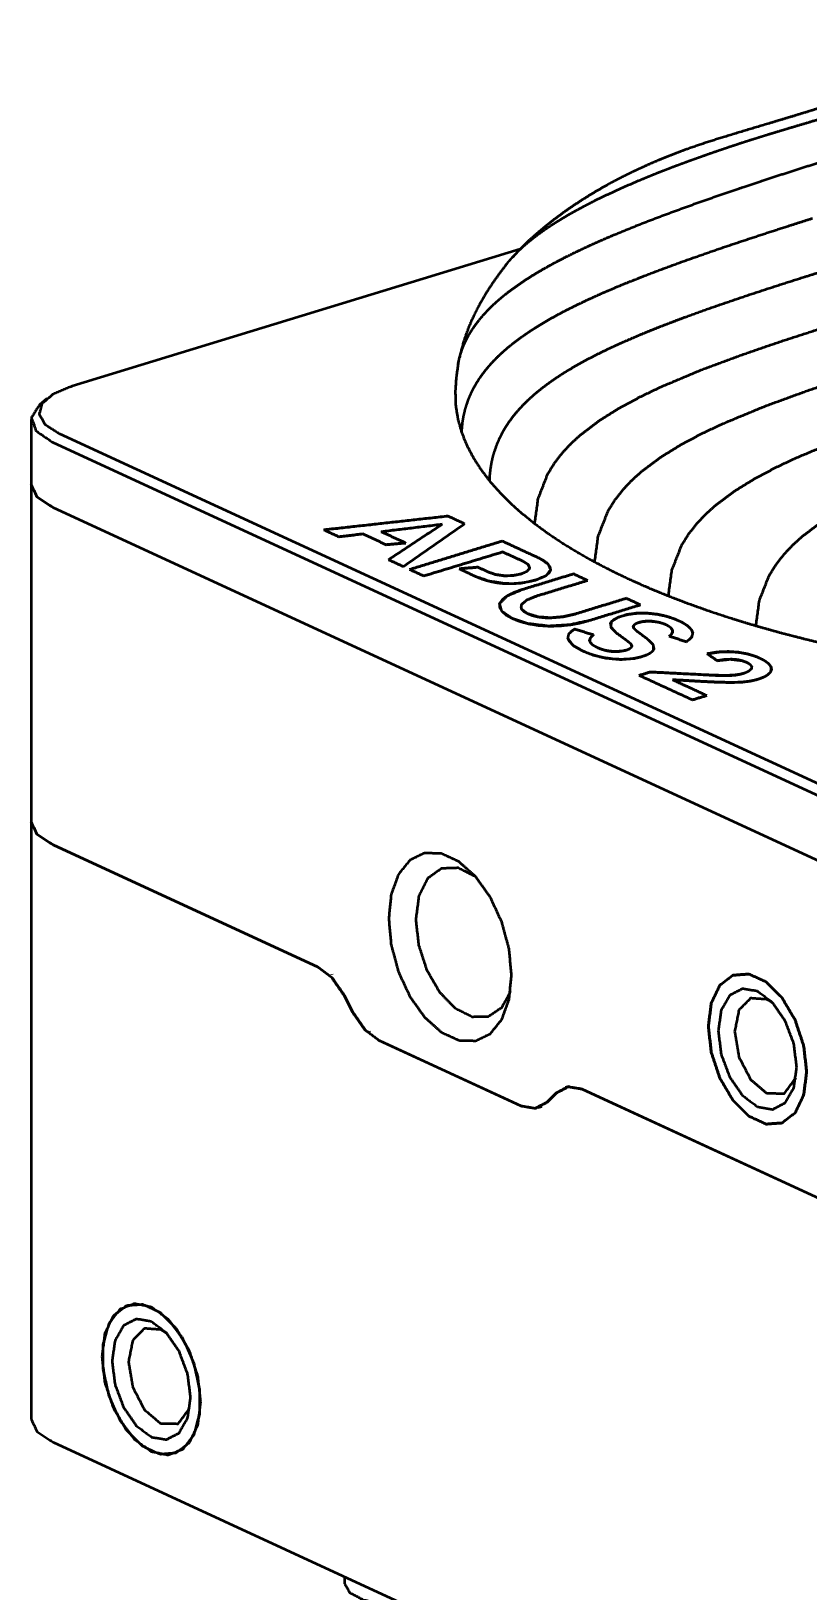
# Paper-space layout 'Layout1' of a CAD drawing. Header units: millimetres. Extents: x 37 to 380, y 30 to 264.
# Drawn here: x 229.44 to 249.41, y 52.52 to 92.6 of the extents above; entities that cross this region are included whole.
import ezdxf

# ---------------------------------------------------------------- set-up
doc = ezdxf.new("R2010")
doc.units = ezdxf.units.MM
doc.layers.add('170', color=7, linetype='Continuous', true_color=0xffffff)

psp = doc.layouts.get("Layout1")

# ---------------------------------------------------------------- linework, layer by layer
at = {"layer": '170', "color": 155, "linetype": 'Continuous', "lineweight": 50}
for p, q in [((241.999, 86.996), (230.489, 83.479)), ((240.428, 84.164), (240.407, 84.059)), ((229.838, 83.159), (229.655, 83.004)), ((229.44, 82.624), (229.44, 80.955)), ((230.157, 82.264), (251.618, 72.364)), ((230.001, 82.031), (251.463, 72.131)), ((229.44, 80.955), (229.44, 72.289)), ((230.001, 80.363), (251.463, 70.463)), ((230.001, 80.363), (251.463, 70.463)), ((245.441, 76.729), (245.441, 76.762)), ((248.457, 76.181), (248.457, 76.214)), ((229.44, 72.289), (229.44, 56.95)), ((236.798, 68.562), (230.001, 71.697)), ((230.001, 71.697), (236.81, 68.556)), ((237.702, 67.393), (237.467, 67.846)), ((237.48, 67.84), (237.714, 67.387)), ((242.031, 64.989), (238.371, 66.677)), ((238.384, 66.671), (242.018, 64.995)), ((243.249, 65.492), (243.166, 65.466)), ((243.591, 65.428), (251.463, 61.797)), ((243.604, 65.422), (251.463, 61.797)), ((242.456, 64.951), (242.559, 64.982)), ((242.687, 65.093), (242.922, 65.329)), ((242.934, 65.324), (242.7, 65.088)), ((230.001, 56.357), (251.463, 46.457)), ((237.492, 52.902), (237.492, 52.723))]:
    psp.add_line(p, q, dxfattribs=at)
at = {"layer": '170', "color": 155, "linetype": 'Continuous', "lineweight": 13}
for p, q in [((237.193, 68.382), (237.097, 68.352)), ((238.072, 66.887), (238.168, 66.916))]:
    psp.add_line(p, q, dxfattribs=at)
at = {"layer": '170', "color": 155, "linetype": 'Continuous', "lineweight": 50}
for points, knots in [([(240.407, 84.059), (240.437, 84.191), (240.473, 84.317), (240.516, 84.441), (240.566, 84.563), (240.623, 84.682), (240.685, 84.798), (240.753, 84.91), (240.826, 85.018), (240.903, 85.123), (240.983, 85.223), (241.066, 85.32), (241.152, 85.412), (241.24, 85.502), (241.33, 85.587), (241.422, 85.67), (241.514, 85.75), (241.608, 85.827), (241.799, 85.974), (241.993, 86.111), (242.189, 86.241), (242.387, 86.365), (242.586, 86.482), (242.786, 86.595), (242.987, 86.702), (243.189, 86.806), (243.391, 86.906), (243.593, 87.003), (243.796, 87.097), (244, 87.188), (244.203, 87.278), (244.406, 87.364), (244.814, 87.533), (245.222, 87.694), (245.631, 87.85), (246.039, 88.002), (246.448, 88.15), (246.857, 88.294), (247.266, 88.436), (247.675, 88.575), (248.493, 88.846), (249.311, 89.11), (250.13, 89.367), (250.948, 89.619), (251.357, 89.744), (252.176, 89.994), (252.994, 90.244), (253.813, 90.495), (254.222, 90.619), (255.04, 90.867), (255.859, 91.11), (256.677, 91.347), (257.495, 91.575), (257.904, 91.686), (258.313, 91.794), (258.722, 91.9), (259.131, 92.002), (259.54, 92.1), (259.948, 92.193), (260.356, 92.281), (260.764, 92.362), (260.967, 92.399), (261.171, 92.435), (261.374, 92.467), (261.577, 92.497), (261.779, 92.524), (261.981, 92.547), (262.183, 92.567), (262.384, 92.582), (262.584, 92.592), (262.783, 92.596), (262.981, 92.593), (263.177, 92.583), (263.188, 92.582)], [0, 0, 0.005441, 0.010677, 0.015942, 0.021225, 0.026511, 0.03179, 0.03705, 0.042282, 0.047478, 0.052633, 0.057744, 0.062811, 0.067835, 0.072819, 0.077764, 0.082673, 0.087547, 0.097198, 0.106735, 0.116169, 0.125512, 0.134779, 0.143977, 0.153115, 0.162203, 0.171244, 0.180245, 0.189209, 0.19814, 0.207041, 0.215915, 0.233592, 0.251186, 0.268713, 0.286185, 0.303609, 0.320994, 0.338345, 0.355664, 0.390223, 0.42469, 0.45908, 0.493414, 0.510569, 0.544869, 0.579176, 0.61349, 0.630643, 0.664924, 0.699149, 0.733297, 0.767355, 0.784345, 0.801307, 0.818237, 0.835128, 0.851975, 0.868769, 0.885501, 0.902159, 0.910456, 0.918729, 0.926977, 0.935197, 0.943386, 0.951542, 0.95966, 0.967737, 0.975768, 0.983749, 0.991676, 0.999545, 1, 1]), ([(241.644, 86.606), (241.66, 86.626), (241.685, 86.657), (241.71, 86.687), (241.757, 86.741), (241.804, 86.794), (241.854, 86.846), (241.904, 86.898), (241.956, 86.95), (242.009, 87), (242.065, 87.051), (242.12, 87.101), (242.178, 87.151), (242.237, 87.2), (242.32, 87.266), (242.403, 87.331), (242.491, 87.397), (242.58, 87.461), (242.672, 87.525), (242.766, 87.588), (242.863, 87.652), (242.96, 87.713), (243.107, 87.803), (243.254, 87.889), (243.408, 87.976), (243.563, 88.06), (243.723, 88.145), (243.884, 88.227), (244.166, 88.365), (244.448, 88.497), (244.746, 88.631), (245.044, 88.759), (245.191, 88.82), (245.337, 88.88), (245.484, 88.94), (245.631, 88.998), (245.779, 89.055), (245.926, 89.112), (246.074, 89.167), (246.222, 89.222), (246.371, 89.277), (246.519, 89.33), (246.666, 89.382), (246.812, 89.434), (246.959, 89.485), (247.105, 89.536), (247.252, 89.585), (247.398, 89.635), (247.518, 89.674), (247.637, 89.714), (247.759, 89.753), (247.881, 89.793), (248.005, 89.832), (248.129, 89.871), (248.255, 89.91), (248.381, 89.949), (248.463, 89.974), (248.545, 89.998), (248.723, 90.052), (248.916, 90.11), (249.167, 90.185), (249.478, 90.278), (249.806, 90.377), (250.117, 90.471), (250.412, 90.561), (250.691, 90.646)], [0, 0, 0.00248, 0.006472, 0.010454, 0.017548, 0.024609, 0.031826, 0.039007, 0.046357, 0.053671, 0.061161, 0.068612, 0.076248, 0.083845, 0.094488, 0.105065, 0.116018, 0.126911, 0.138177, 0.14939, 0.160975, 0.17251, 0.189656, 0.206703, 0.224345, 0.241893, 0.260012, 0.278047, 0.30936, 0.340473, 0.373043, 0.405469, 0.42129, 0.43709, 0.452903, 0.468694, 0.484497, 0.500274, 0.516061, 0.531821, 0.547593, 0.563335, 0.578883, 0.594399, 0.609884, 0.625337, 0.640771, 0.656174, 0.668771, 0.681353, 0.694127, 0.706891, 0.719862, 0.732831, 0.746017, 0.759195, 0.76773, 0.776264, 0.794852, 0.814932, 0.841066, 0.87347, 0.907679, 0.940138, 0.970901, 1, 1]), ([(249.658, 90.611), (249.027, 90.418), (248.397, 90.228), (247.824, 90.057), (247.254, 89.885), (246.782, 89.736), (246.322, 89.579), (245.966, 89.447), (245.619, 89.308), (245.41, 89.22), (245.204, 89.129), (245.053, 89.06), (244.904, 88.99), (244.78, 88.93), (244.657, 88.869), (244.542, 88.81), (244.428, 88.751), (244.321, 88.694), (244.216, 88.636), (243.955, 88.487), (243.704, 88.335), (243.416, 88.149), (243.141, 87.959), (242.972, 87.836), (242.807, 87.71), (242.603, 87.546), (242.404, 87.378), (242.171, 87.169), (241.956, 86.954), (241.876, 86.866), (241.8, 86.777)], [0, 0, 0.074359, 0.148601, 0.216116, 0.283203, 0.339089, 0.393917, 0.436772, 0.478836, 0.504432, 0.529895, 0.548561, 0.567223, 0.582763, 0.598244, 0.612812, 0.6273, 0.64091, 0.654456, 0.68832, 0.721469, 0.760133, 0.797826, 0.821431, 0.844817, 0.874441, 0.903751, 0.939031, 0.973383, 0.986773, 1, 1]), ([(240.5, 82.278), (240.508, 82.419), (240.524, 82.563), (240.548, 82.707), (240.581, 82.851), (240.622, 82.994), (240.671, 83.135), (240.729, 83.274), (240.794, 83.409), (240.867, 83.54), (240.947, 83.666), (241.032, 83.788), (241.122, 83.904), (241.216, 84.016), (241.313, 84.122), (241.413, 84.224), (241.516, 84.322), (241.621, 84.415), (241.727, 84.505), (241.835, 84.591), (241.944, 84.674), (242.054, 84.754), (242.165, 84.831), (242.276, 84.906), (242.388, 84.978), (242.614, 85.116), (242.842, 85.247), (243.071, 85.371), (243.3, 85.489), (243.531, 85.603), (243.762, 85.712), (243.993, 85.817), (244.225, 85.919), (244.457, 86.018), (244.689, 86.114), (244.922, 86.208), (245.154, 86.3), (245.62, 86.477), (246.085, 86.648), (246.551, 86.814), (247.017, 86.976), (247.484, 87.134), (247.95, 87.289), (248.416, 87.442), (248.883, 87.592), (249.506, 87.791)], [0, 0, 0.012767, 0.025727, 0.038862, 0.052144, 0.065541, 0.079017, 0.092532, 0.106054, 0.119547, 0.132983, 0.146333, 0.159575, 0.172694, 0.185684, 0.198545, 0.211284, 0.223907, 0.236425, 0.248843, 0.261167, 0.273405, 0.285562, 0.297643, 0.309654, 0.333489, 0.357099, 0.380519, 0.403773, 0.426885, 0.449871, 0.47275, 0.495534, 0.518234, 0.540856, 0.563412, 0.585909, 0.630742, 0.675401, 0.719918, 0.764316, 0.808619, 0.852841, 0.896999, 0.941102, 1, 1]), ([(241.654, 86.618), (241.493, 86.408), (241.339, 86.194), (241.212, 86.006), (241.092, 85.814), (240.996, 85.65), (240.905, 85.484), (240.813, 85.301), (240.729, 85.116), (240.635, 84.883), (240.552, 84.644), (240.439, 84.217)], [0, 0, 0.097646, 0.194587, 0.278352, 0.361735, 0.431655, 0.501208, 0.57665, 0.651822, 0.74438, 0.837417, 1, 1]), ([(241.216, 81.044), (241.225, 81.198), (241.241, 81.353), (241.267, 81.509), (241.302, 81.665), (241.347, 81.82), (241.401, 81.973), (241.464, 82.123), (241.536, 82.268), (241.616, 82.409), (241.704, 82.545), (241.798, 82.675), (241.897, 82.799), (242.001, 82.917), (242.109, 83.029), (242.219, 83.136), (242.332, 83.239), (242.446, 83.336), (242.563, 83.43), (242.681, 83.519), (242.8, 83.605), (242.92, 83.688), (243.041, 83.768), (243.163, 83.845), (243.285, 83.919), (243.531, 84.061), (243.778, 84.195), (244.027, 84.322), (244.276, 84.443), (244.526, 84.559), (244.777, 84.67), (245.028, 84.778), (245.279, 84.882), (245.53, 84.983), (245.782, 85.081), (246.033, 85.177), (246.285, 85.271), (246.789, 85.453), (247.293, 85.628), (247.797, 85.799), (248.301, 85.965), (248.805, 86.128), (249.31, 86.288), (250.02, 86.511)], [0, 0, 0.014022, 0.028273, 0.042727, 0.057345, 0.072086, 0.086911, 0.101775, 0.11664, 0.131469, 0.146227, 0.16088, 0.175401, 0.189766, 0.203974, 0.218024, 0.231928, 0.245698, 0.259345, 0.272878, 0.286307, 0.299638, 0.312881, 0.326041, 0.339123, 0.36508, 0.390795, 0.416304, 0.441637, 0.466818, 0.491872, 0.516814, 0.541657, 0.566415, 0.591096, 0.61571, 0.640264, 0.689215, 0.737993, 0.786632, 0.835156, 0.883588, 0.93195, 1, 1]), ([(242.375, 79.947), (242.465, 80.596), (242.711, 81.227), (242.889, 81.515), (243.094, 81.778), (243.317, 82.015), (243.553, 82.23), (244.046, 82.604), (244.557, 82.923), (245.075, 83.202), (245.597, 83.453), (246.648, 83.896), (247.703, 84.288), (248.758, 84.65), (249.814, 84.992), (251.697, 85.577)], [0, 0, 0.056985, 0.115885, 0.145306, 0.174289, 0.202645, 0.230359, 0.284223, 0.336534, 0.387725, 0.438103, 0.537254, 0.63507, 0.732067, 0.828562, 1, 1]), ([(243.915, 78.965), (244.006, 79.628), (244.258, 80.272), (244.441, 80.565), (244.652, 80.833), (244.881, 81.074), (245.123, 81.291), (245.629, 81.668), (246.151, 81.989), (246.681, 82.27), (247.216, 82.521), (248.29, 82.966), (249.367, 83.36), (250.445, 83.723), (251.524, 84.067), (254.374, 84.942)], [0, 0, 0.052708, 0.107187, 0.134388, 0.161169, 0.187358, 0.212942, 0.262648, 0.310922, 0.358161, 0.404657, 0.496191, 0.586518, 0.676106, 0.765261, 1, 1]), ([(240.409, 84.071), (240.358, 83.716), (240.332, 83.352)], [0, 0, 0.495158, 1, 1]), ([(245.809, 78.091), (245.899, 78.755), (246.152, 79.399), (246.335, 79.692), (246.545, 79.959), (246.775, 80.2), (247.016, 80.417), (247.522, 80.795), (248.045, 81.116), (248.575, 81.396), (249.109, 81.648), (250.183, 82.092), (251.261, 82.486), (252.339, 82.849), (253.418, 83.193), (256.26, 84.066)], [0, 0, 0.052741, 0.107253, 0.134471, 0.161269, 0.187474, 0.213074, 0.262812, 0.311116, 0.358384, 0.404908, 0.496499, 0.586883, 0.676526, 0.765737, 1, 1]), ([(230.489, 83.479), (230.009, 83.277), (229.717, 83.03), (229.644, 82.762), (229.795, 82.497), (230.157, 82.264)], [0, 0, 0.271777, 0.471077, 0.616505, 0.775397, 1, 1]), ([(229.655, 83.004), (229.444, 82.671), (229.565, 82.331), (230.001, 82.031)], [0, 0, 0.306896, 0.587256, 1, 1]), ([(240.332, 83.352), (240.344, 82.972), (240.401, 82.623), (240.5, 82.278)], [0, 0, 0.348347, 0.671806, 1, 1]), ([(248.056, 77.326), (248.146, 77.975), (248.392, 78.606), (248.57, 78.894), (248.775, 79.157), (248.998, 79.395), (249.234, 79.61), (249.727, 79.984), (250.238, 80.302), (250.756, 80.582), (251.278, 80.832), (252.329, 81.275), (253.383, 81.668), (254.439, 82.029), (255.495, 82.371), (257.351, 82.948)], [0, 0, 0.057121, 0.116163, 0.145654, 0.174706, 0.203131, 0.230913, 0.284905, 0.337344, 0.388657, 0.439156, 0.538546, 0.636597, 0.733828, 0.830556, 1, 1]), ([(240.5, 82.278), (240.629, 81.961), (240.792, 81.65), (240.988, 81.345), (241.216, 81.044)], [0, 0, 0.238697, 0.483965, 0.73684, 1, 1]), ([(241.216, 81.044), (241.465, 80.761), (241.741, 80.484), (242.045, 80.213), (242.375, 79.947)], [0, 0, 0.235601, 0.480472, 0.734831, 1, 1]), ([(229.44, 80.955), (229.585, 80.641), (230.001, 80.363)], [0, 0, 0.408547, 1, 1]), ([(230.001, 80.363), (229.585, 80.641), (229.44, 80.955)], [0, 0, 0.591453, 1, 1]), ([(242.375, 79.947), (242.724, 79.692), (243.098, 79.443), (243.494, 79.201), (243.915, 78.965)], [0, 0, 0.236397, 0.481714, 0.73603, 1, 1]), ([(242.494, 79.06), (242.713, 78.919), (242.784, 78.759), (242.748, 78.687), (242.671, 78.619), (242.548, 78.554), (242.394, 78.499), (242.215, 78.453), (242.018, 78.42), (241.821, 78.406), (241.621, 78.408), (241.209, 78.469), (240.877, 78.582)], [0, 0, 0.105505, 0.176092, 0.208858, 0.250488, 0.306839, 0.373096, 0.447782, 0.52877, 0.608504, 0.689598, 0.85817, 1, 1]), ([(240.877, 78.582), (241.027, 78.523), (241.194, 78.473), (241.389, 78.433), (241.587, 78.41), (241.99, 78.417), (242.378, 78.494), (242.671, 78.618), (242.785, 78.762), (242.772, 78.84), (242.712, 78.92), (242.619, 78.992), (242.494, 79.06)], [0, 0, 0.065148, 0.135764, 0.216071, 0.296793, 0.459741, 0.61969, 0.748589, 0.82278, 0.854489, 0.895117, 0.94263, 1, 1]), ([(241.185, 78.705), (241.367, 78.643), (241.593, 78.61), (241.824, 78.618), (242.032, 78.66), (242.18, 78.728), (242.243, 78.81), (242.203, 78.9), (242.081, 78.979)], [0, 0, 0.140016, 0.306459, 0.474432, 0.629111, 0.747222, 0.822814, 0.894066, 1, 1]), ([(242.081, 78.979), (242.207, 78.898), (242.244, 78.814), (242.226, 78.771), (242.181, 78.729), (242.114, 78.691), (242.028, 78.659), (241.927, 78.634), (241.815, 78.617), (241.696, 78.609), (241.58, 78.611), (241.37, 78.642), (241.185, 78.705)], [0, 0, 0.108616, 0.175043, 0.208818, 0.253527, 0.309007, 0.375743, 0.451196, 0.533527, 0.619739, 0.704044, 0.858051, 1, 1]), ([(243.915, 78.965), (244.356, 78.736), (244.818, 78.515), (245.302, 78.3), (245.809, 78.091)], [0, 0, 0.237863, 0.483649, 0.737609, 1, 1]), ([(241.802, 77.51), (241.536, 77.691), (241.471, 77.895), (241.669, 78.095), (242.051, 78.255)], [0, 0, 0.261044, 0.434813, 0.66308, 1, 1]), ([(242.051, 78.255), (241.844, 78.182), (241.675, 78.098), (241.543, 78.002), (241.474, 77.903), (241.47, 77.801), (241.532, 77.695), (241.644, 77.598), (241.802, 77.51)], [0, 0, 0.176368, 0.327741, 0.459473, 0.555612, 0.637573, 0.736289, 0.8551, 1, 1]), ([(242.416, 78.087), (242.172, 77.988), (242.031, 77.865), (242.019, 77.804), (242.043, 77.743), (242.105, 77.684), (242.2, 77.632), (242.316, 77.588), (242.452, 77.555), (242.603, 77.535), (242.762, 77.529), (243.107, 77.558), (243.41, 77.628)], [0, 0, 0.131469, 0.224622, 0.255771, 0.288259, 0.331053, 0.385103, 0.446675, 0.516729, 0.592528, 0.672044, 0.844571, 1, 1]), ([(243.41, 77.628), (243.1, 77.557), (242.785, 77.529), (242.459, 77.553), (242.192, 77.635), (242.036, 77.75), (242.037, 77.876), (242.168, 77.987), (242.416, 78.087)], [0, 0, 0.159472, 0.317405, 0.481062, 0.620596, 0.717636, 0.780268, 0.866354, 1, 1]), ([(245.809, 78.091), (246.34, 77.889), (246.891, 77.694), (247.463, 77.506), (248.056, 77.326)], [0, 0, 0.239254, 0.485419, 0.739002, 1, 1]), ([(243.775, 77.46), (243.281, 77.351), (242.721, 77.318), (242.212, 77.379), (241.802, 77.51)], [0, 0, 0.251732, 0.530531, 0.785872, 1, 1]), ([(241.802, 77.51), (241.996, 77.436), (242.227, 77.376), (242.489, 77.334), (242.755, 77.317), (243.021, 77.324), (243.297, 77.354), (243.543, 77.399), (243.775, 77.46)], [0, 0, 0.103673, 0.221936, 0.354078, 0.486433, 0.61855, 0.756478, 0.880804, 1, 1]), ([(244.465, 77.146), (244.344, 77.266), (244.32, 77.391), (244.353, 77.443), (244.412, 77.492), (244.504, 77.538), (244.616, 77.577), (244.778, 77.618), (244.958, 77.644), (245.144, 77.652), (245.332, 77.644), (245.536, 77.618), (245.723, 77.578), (245.915, 77.519), (246.083, 77.45), (246.22, 77.378), (246.33, 77.301), (246.4, 77.227), (246.434, 77.15), (246.403, 77.028), (246.274, 76.917)], [0, 0, 0.058034, 0.1017, 0.122678, 0.148843, 0.183699, 0.224342, 0.281357, 0.343411, 0.407029, 0.47106, 0.54121, 0.606465, 0.675105, 0.737084, 0.78971, 0.835637, 0.870187, 0.899056, 0.941895, 1, 1]), ([(246.274, 76.917), (246.392, 77.011), (246.436, 77.118), (246.405, 77.219), (246.305, 77.321), (246.167, 77.409), (245.984, 77.493), (245.768, 77.566), (245.537, 77.618), (245.259, 77.649), (244.989, 77.647), (244.738, 77.611), (244.512, 77.541), (244.342, 77.431), (244.326, 77.299), (244.465, 77.146)], [0, 0, 0.05172, 0.091122, 0.126979, 0.175989, 0.232051, 0.300733, 0.378827, 0.459489, 0.555195, 0.647527, 0.734268, 0.815086, 0.884255, 0.929561, 1, 1]), ([(244.967, 77.212), (244.916, 77.264), (244.905, 77.314), (244.941, 77.363), (245.029, 77.405), (245.147, 77.433), (245.281, 77.444), (245.415, 77.438), (245.547, 77.419), (245.659, 77.389), (245.759, 77.35), (245.836, 77.305), (245.889, 77.257), (245.916, 77.205), (245.913, 77.153), (245.882, 77.102), (245.824, 77.055)], [0, 0, 0.050853, 0.0866, 0.128961, 0.197075, 0.281016, 0.375328, 0.468748, 0.561922, 0.642681, 0.717239, 0.779279, 0.829268, 0.869773, 0.906106, 0.947839, 1, 1]), ([(245.824, 77.055), (245.896, 77.12), (245.918, 77.19), (245.87, 77.276), (245.752, 77.353), (245.597, 77.407), (245.409, 77.439), (245.311, 77.444), (245.213, 77.44), (245.124, 77.429), (245.044, 77.409), (244.967, 77.378), (244.918, 77.34), (244.91, 77.275), (244.967, 77.212)], [0, 0, 0.067999, 0.119576, 0.188222, 0.28727, 0.40159, 0.535535, 0.604013, 0.672411, 0.735338, 0.793077, 0.851404, 0.894714, 0.940813, 1, 1]), ([(243.401, 77.242), (243.301, 77.178), (243.241, 77.101), (243.223, 77.024), (243.245, 76.946), (243.373, 76.811), (243.614, 76.674)], [0, 0, 0.1412, 0.256726, 0.350842, 0.447524, 0.669272, 1, 1]), ([(243.614, 76.674), (243.354, 76.825), (243.226, 76.998), (243.257, 77.127), (243.401, 77.242)], [0, 0, 0.36116, 0.619568, 0.778677, 1, 1]), ([(245.281, 76.976), (245.407, 76.854), (245.435, 76.725), (245.402, 76.673), (245.343, 76.624), (245.251, 76.577), (245.139, 76.537), (245.053, 76.513), (244.961, 76.493), (244.871, 76.478), (244.777, 76.468), (244.581, 76.461), (244.385, 76.472), (244.173, 76.501), (243.979, 76.544), (243.785, 76.604), (243.614, 76.674)], [0, 0, 0.078606, 0.13751, 0.165143, 0.199662, 0.245797, 0.299385, 0.339394, 0.381624, 0.422496, 0.464982, 0.552796, 0.640819, 0.736862, 0.826194, 0.917467, 1, 1]), ([(243.614, 76.674), (243.895, 76.568), (244.201, 76.496), (244.586, 76.461), (244.939, 76.489), (245.1, 76.525), (245.243, 76.574), (245.355, 76.632), (245.421, 76.698), (245.423, 76.826), (245.281, 76.976)], [0, 0, 0.134761, 0.276251, 0.449927, 0.609061, 0.683146, 0.750833, 0.807745, 0.849815, 0.907404, 1, 1]), ([(244.785, 76.91), (244.851, 76.852), (244.871, 76.803), (244.838, 76.749), (244.743, 76.703), (244.614, 76.674), (244.46, 76.663), (244.317, 76.671), (244.178, 76.697), (244.068, 76.73), (243.964, 76.774), (243.877, 76.823), (243.817, 76.873), (243.781, 76.946), (243.807, 77.021), (243.84, 77.057), (243.885, 77.09)], [0, 0, 0.056354, 0.090873, 0.131474, 0.199744, 0.284545, 0.384137, 0.476356, 0.567657, 0.641747, 0.714421, 0.778729, 0.828816, 0.881153, 0.932311, 0.963607, 1, 1]), ([(243.885, 77.09), (243.801, 77.012), (243.784, 76.928), (243.851, 76.842), (243.983, 76.765), (244.065, 76.731), (244.157, 76.702), (244.245, 76.682), (244.343, 76.668), (244.54, 76.667), (244.723, 76.697), (244.821, 76.739), (244.869, 76.79), (244.852, 76.852), (244.785, 76.91)], [0, 0, 0.074285, 0.129569, 0.200263, 0.298688, 0.355711, 0.417998, 0.476616, 0.540062, 0.667865, 0.787124, 0.856091, 0.901468, 0.942947, 1, 1]), ([(248.056, 77.326), (248.683, 77.15), (249.329, 76.984), (249.996, 76.826), (250.684, 76.677)], [0, 0, 0.240272, 0.486669, 0.740007, 1, 1]), ([(246.85, 75.887), (247.142, 75.876), (247.402, 75.87), (247.699, 75.879), (247.94, 75.91), (248.053, 75.937), (248.165, 75.971), (248.263, 76.01), (248.341, 76.052), (248.44, 76.147), (248.45, 76.253), (248.386, 76.351), (248.251, 76.446), (248.071, 76.53), (247.865, 76.595), (247.61, 76.644), (247.344, 76.662), (247.064, 76.65), (246.805, 76.607)], [0, 0, 0.082959, 0.156489, 0.240872, 0.309531, 0.342566, 0.375615, 0.405681, 0.43069, 0.469635, 0.499861, 0.533001, 0.579835, 0.635983, 0.697182, 0.770815, 0.846327, 0.925771, 1, 1]), ([(246.805, 76.607), (247.122, 76.654), (247.464, 76.658), (247.657, 76.638), (247.835, 76.603), (248.01, 76.552), (248.163, 76.491), (248.292, 76.422), (248.39, 76.347), (248.442, 76.275), (248.456, 76.2), (248.428, 76.13), (248.361, 76.065), (248.248, 76.003), (248.103, 75.951), (247.993, 75.921), (247.873, 75.898), (247.752, 75.883), (247.626, 75.874), (247.46, 75.87), (247.293, 75.872), (247.071, 75.878), (246.85, 75.887)], [0, 0, 0.090711, 0.187539, 0.242508, 0.293774, 0.345517, 0.39199, 0.43343, 0.468355, 0.493648, 0.515145, 0.536346, 0.562899, 0.599366, 0.64291, 0.675274, 0.709754, 0.744351, 0.780128, 0.827211, 0.874402, 0.937323, 1, 1]), ([(247.061, 76.429), (247.395, 76.466), (247.684, 76.432), (247.805, 76.392), (247.897, 76.34), (247.948, 76.28), (247.941, 76.221), (247.882, 76.164), (247.774, 76.114), (247.643, 76.079), (247.489, 76.056), (247.23, 76.048), (246.841, 76.062)], [0, 0, 0.157081, 0.293052, 0.352688, 0.401938, 0.438692, 0.466806, 0.5051, 0.560904, 0.624186, 0.697076, 0.81823, 1, 1]), ([(246.841, 76.062), (246.913, 76.058), (246.985, 76.055), (247.032, 76.052), (247.079, 76.051), (247.12, 76.05), (247.162, 76.049), (247.22, 76.048), (247.279, 76.048), (247.35, 76.048), (247.421, 76.051), (247.484, 76.056), (247.545, 76.062), (247.656, 76.082), (247.756, 76.108), (247.887, 76.168), (247.95, 76.24), (247.948, 76.278), (247.926, 76.314), (247.881, 76.351), (247.821, 76.384), (247.732, 76.418), (247.627, 76.445), (247.53, 76.459), (247.427, 76.465), (247.238, 76.456), (247.061, 76.429)], [0, 0, 0.033557, 0.067166, 0.089058, 0.110981, 0.130432, 0.14989, 0.177182, 0.204491, 0.237915, 0.271177, 0.30048, 0.329226, 0.381838, 0.430329, 0.497381, 0.542217, 0.559786, 0.579915, 0.60666, 0.63894, 0.683319, 0.733931, 0.779906, 0.828174, 0.916344, 1, 1]), ([(230.001, 71.697), (229.585, 71.975), (229.44, 72.289)], [0, 0, 0.591453, 1, 1]), ([(229.44, 72.289), (229.585, 71.975), (230.001, 71.697)], [0, 0, 0.408547, 1, 1]), ([(241.779, 68.349), (241.715, 69.032), (241.528, 69.718), (241.234, 70.352), (240.856, 70.883), (240.425, 71.267), (239.976, 71.474), (239.545, 71.487), (239.167, 71.305), (238.873, 70.942), (238.687, 70.428), (238.623, 69.805)], [0, 0, 0.108602, 0.221266, 0.332043, 0.435308, 0.526848, 0.60524, 0.673568, 0.740052, 0.814064, 0.900699, 1, 1]), ([(239.326, 69.778), (239.406, 70.388), (239.634, 70.848), (239.981, 71.101), (240.406, 71.114), (240.853, 70.886)], [0, 0, 0.247547, 0.454215, 0.627234, 0.798025, 1, 1]), ([(238.623, 69.805), (238.687, 69.123), (238.873, 68.437), (239.167, 67.803), (239.545, 67.272), (239.976, 66.887), (240.425, 66.68), (240.856, 66.667), (241.234, 66.849), (241.528, 67.212), (241.715, 67.726), (241.779, 68.349)], [0, 0, 0.108602, 0.221266, 0.332044, 0.435309, 0.526849, 0.605241, 0.673569, 0.740053, 0.814063, 0.900699, 1, 1]), ([(241.753, 67.941), (241.521, 67.515), (241.18, 67.285), (240.77, 67.277), (240.34, 67.493), (239.938, 67.908), (239.612, 68.472), (239.4, 69.121), (239.326, 69.778)], [0, 0, 0.111266, 0.20557, 0.299522, 0.41002, 0.542352, 0.691796, 0.848299, 1, 1]), ([(237.467, 67.846), (237.16, 68.289), (236.798, 68.562)], [0, 0, 0.543052, 1, 1]), ([(236.81, 68.556), (237.173, 68.283), (237.48, 67.84)], [0, 0, 0.456943, 1, 1]), ([(246.834, 67.037), (246.91, 67.636), (247.129, 68.092), (247.465, 68.351), (247.877, 68.381), (248.315, 68.179), (248.727, 67.769), (249.063, 67.2), (249.282, 66.541), (249.359, 65.872)], [0, 0, 0.119793, 0.220262, 0.304409, 0.386378, 0.482188, 0.597557, 0.728622, 0.866369, 1, 1]), ([(249.359, 65.872), (249.282, 66.541), (249.063, 67.2), (248.727, 67.769), (248.315, 68.179), (247.877, 68.381), (247.465, 68.351), (247.129, 68.092), (246.91, 67.636), (246.834, 67.037)], [0, 0, 0.133631, 0.271378, 0.402443, 0.517812, 0.613622, 0.695591, 0.779738, 0.880207, 1, 1]), ([(248.096, 67.938), (247.71, 68.003), (247.382, 67.833), (247.163, 67.453), (247.086, 66.921)], [0, 0, 0.225608, 0.438141, 0.690607, 1, 1]), ([(248.329, 67.731), (247.919, 67.759), (247.618, 67.456), (247.508, 66.904)], [0, 0, 0.293721, 0.598176, 1, 1]), ([(249.106, 65.989), (249.029, 66.592), (248.81, 67.174), (248.483, 67.646), (248.096, 67.938)], [0, 0, 0.265585, 0.537313, 0.788579, 1, 1]), ([(238.371, 66.677), (238.009, 66.95), (237.702, 67.393)], [0, 0, 0.456943, 1, 1]), ([(237.714, 67.387), (238.021, 66.944), (238.384, 66.671)], [0, 0, 0.543052, 1, 1]), ([(248.507, 67.619), (248.419, 67.682), (248.329, 67.731)], [0, 0, 0.515243, 1, 1]), ([(249.359, 65.872), (249.282, 65.273), (249.063, 64.817), (248.727, 64.558), (248.315, 64.528), (247.877, 64.73), (247.465, 65.14), (247.129, 65.709), (246.91, 66.368), (246.834, 67.037)], [0, 0, 0.119792, 0.220263, 0.304408, 0.38638, 0.48219, 0.597557, 0.728624, 0.866369, 1, 1]), ([(246.834, 67.037), (246.91, 66.368), (247.129, 65.709), (247.465, 65.14), (247.877, 64.73), (248.315, 64.528), (248.727, 64.558), (249.063, 64.817), (249.282, 65.273), (249.359, 65.872)], [0, 0, 0.133631, 0.271376, 0.402443, 0.51781, 0.61362, 0.695592, 0.779737, 0.880208, 1, 1]), ([(247.086, 66.921), (247.163, 66.318), (247.382, 65.735), (247.71, 65.263), (248.096, 64.972)], [0, 0, 0.265584, 0.53731, 0.788573, 1, 1]), ([(247.508, 66.904), (247.618, 66.251), (247.919, 65.672), (248.329, 65.321)], [0, 0, 0.357089, 0.709015, 1, 1]), ([(248.096, 64.972), (248.483, 64.906), (248.81, 65.077), (249.029, 65.457), (249.106, 65.989)], [0, 0, 0.225598, 0.438134, 0.690604, 1, 1]), ([(242.922, 65.329), (243.229, 65.489), (243.591, 65.428)], [0, 0, 0.485081, 1, 1]), ([(243.604, 65.422), (243.242, 65.483), (242.934, 65.324)], [0, 0, 0.514919, 1, 1]), ([(248.329, 65.321), (248.786, 65.314), (249.088, 65.719)], [0, 0, 0.475313, 1, 1]), ([(242.018, 64.995), (242.38, 64.934), (242.687, 65.093)], [0, 0, 0.514908, 1, 1]), ([(242.7, 65.088), (242.393, 64.928), (242.031, 64.989)], [0, 0, 0.485092, 1, 1]), ([(231.264, 58.555), (231.34, 59.154), (231.559, 59.611), (231.895, 59.87), (232.307, 59.9), (232.746, 59.697), (233.158, 59.287), (233.493, 58.719), (233.713, 58.06), (233.789, 57.391)], [0, 0, 0.119793, 0.220262, 0.30441, 0.386378, 0.482188, 0.597558, 0.728623, 0.866369, 1, 1]), ([(232.526, 59.827), (232.095, 59.914), (231.715, 59.767), (231.433, 59.404), (231.283, 58.868), (231.283, 58.225), (231.433, 57.551), (231.715, 56.927), (232.095, 56.43), (232.526, 56.119)], [0, 0, 0.087416, 0.168189, 0.259405, 0.369806, 0.497552, 0.634589, 0.770301, 0.894414, 1, 1]), ([(232.526, 56.119), (232.958, 56.032), (233.338, 56.179), (233.62, 56.542), (233.77, 57.078), (233.77, 57.721), (233.62, 58.396), (233.338, 59.019), (232.958, 59.516), (232.526, 59.827)], [0, 0, 0.087413, 0.168187, 0.259403, 0.369805, 0.497551, 0.634589, 0.770303, 0.894417, 1, 1]), ([(232.526, 59.456), (232.14, 59.521), (231.812, 59.351), (231.593, 58.971), (231.516, 58.439)], [0, 0, 0.225607, 0.43814, 0.690607, 1, 1]), ([(233.536, 57.507), (233.459, 58.11), (233.24, 58.692), (232.913, 59.165), (232.526, 59.456)], [0, 0, 0.265585, 0.537315, 0.788579, 1, 1]), ([(232.759, 59.249), (232.349, 59.277), (232.048, 58.974), (231.938, 58.423)], [0, 0, 0.29372, 0.598174, 1, 1]), ([(232.938, 59.138), (232.849, 59.2), (232.759, 59.249)], [0, 0, 0.515243, 1, 1]), ([(233.789, 57.391), (233.713, 56.792), (233.493, 56.335), (233.158, 56.077), (232.746, 56.046), (232.307, 56.249), (231.895, 56.659), (231.559, 57.228), (231.34, 57.886), (231.264, 58.555)], [0, 0, 0.119793, 0.220263, 0.304408, 0.38638, 0.48219, 0.597557, 0.728623, 0.866369, 1, 1]), ([(231.516, 58.439), (231.593, 57.836), (231.812, 57.254), (232.14, 56.781), (232.526, 56.49)], [0, 0, 0.265583, 0.537309, 0.788573, 1, 1]), ([(231.938, 58.423), (232.048, 57.77), (232.349, 57.19), (232.759, 56.839)], [0, 0, 0.35709, 0.709014, 1, 1]), ([(232.526, 56.49), (232.913, 56.425), (233.24, 56.595), (233.459, 56.975), (233.536, 57.507)], [0, 0, 0.225598, 0.438133, 0.690606, 1, 1]), ([(229.44, 56.95), (229.585, 56.635), (230.001, 56.357)], [0, 0, 0.408547, 1, 1]), ([(232.759, 56.839), (233.216, 56.833), (233.518, 57.237)], [0, 0, 0.475315, 1, 1]), ([(237.492, 52.723), (237.616, 52.499), (237.969, 52.311), (238.492, 52.192), (239.097, 52.162)], [0, 0, 0.142794, 0.364886, 0.662854, 1, 1])]:
    psp.add_open_spline(points, degree=1, knots=knots, dxfattribs=at)
for points in [[(236.956, 79.789), (240.145, 80.143)], [(240.145, 80.143), (236.956, 79.789)], [(237.344, 79.61), (236.956, 79.789)], [(236.956, 79.789), (237.344, 79.61)], [(239.993, 79.932), (238.432, 79.741)], [(238.432, 79.741), (239.993, 79.932)], [(238.62, 79.021), (239.993, 79.932)], [(239.993, 79.932), (238.62, 79.021)], [(240.573, 79.946), (239.002, 78.845)], [(239.002, 78.845), (240.573, 79.946)], [(240.145, 80.143), (240.573, 79.946)], [(240.573, 79.946), (240.145, 80.143)], [(237.955, 79.685), (237.344, 79.61)], [(237.344, 79.61), (237.955, 79.685)], [(238.556, 79.408), (237.955, 79.685)], [(237.955, 79.685), (238.556, 79.408)], [(239.061, 79.451), (238.432, 79.741)], [(238.432, 79.741), (239.061, 79.451)], [(239.061, 79.451), (238.556, 79.408)], [(238.556, 79.408), (239.061, 79.451)], [(241.54, 79.5), (239.16, 78.772)], [(239.16, 78.772), (241.54, 79.5)], [(241.54, 79.5), (242.494, 79.06)], [(242.494, 79.06), (241.54, 79.5)], [(239.002, 78.845), (238.62, 79.021)], [(238.62, 79.021), (239.002, 78.845)], [(239.525, 78.604), (241.549, 79.222)], [(241.549, 79.222), (239.525, 78.604)], [(242.081, 78.979), (241.549, 79.222)], [(241.549, 79.222), (242.081, 78.979)], [(239.525, 78.604), (239.16, 78.772)], [(239.16, 78.772), (239.525, 78.604)], [(240.43, 78.789), (240.915, 78.83)], [(240.915, 78.83), (240.43, 78.789)], [(240.43, 78.789), (240.877, 78.582)], [(240.877, 78.582), (240.43, 78.789)], [(240.915, 78.83), (241.185, 78.705)], [(241.185, 78.705), (240.915, 78.83)], [(242.051, 78.255), (243.369, 78.658)], [(243.369, 78.658), (242.051, 78.255)], [(243.733, 78.49), (243.369, 78.658)], [(243.369, 78.658), (243.733, 78.49)], [(243.733, 78.49), (242.416, 78.087)], [(242.416, 78.087), (243.733, 78.49)], [(243.41, 77.628), (244.728, 78.031)], [(244.728, 78.031), (243.41, 77.628)], [(245.092, 77.863), (243.775, 77.46)], [(243.775, 77.46), (245.092, 77.863)], [(244.728, 78.031), (245.092, 77.863)], [(245.092, 77.863), (244.728, 78.031)], [(243.401, 77.242), (243.885, 77.09)], [(243.885, 77.09), (243.401, 77.242)], [(244.785, 76.91), (244.465, 77.146)], [(244.465, 77.146), (244.785, 76.91)], [(244.967, 77.212), (245.281, 76.976)], [(245.281, 76.976), (244.967, 77.212)], [(245.824, 77.055), (246.274, 76.917)], [(246.274, 76.917), (245.824, 77.055)], [(247.061, 76.429), (246.805, 76.607)], [(246.805, 76.607), (247.061, 76.429)], [(245.059, 76.051), (245.341, 76.138)], [(245.341, 76.138), (245.059, 76.051)], [(245.059, 76.051), (246.424, 75.422)], [(246.424, 75.422), (245.059, 76.051)], [(246.841, 76.062), (245.341, 76.138)], [(245.341, 76.138), (246.841, 76.062)], [(246.85, 75.887), (245.914, 75.939)], [(245.914, 75.939), (246.792, 75.534)], [(246.792, 75.534), (245.914, 75.939)], [(245.914, 75.939), (246.85, 75.887)], [(246.792, 75.534), (246.424, 75.422)], [(246.424, 75.422), (246.792, 75.534)]]:
    psp.add_open_spline(points, degree=1, dxfattribs=at)

doc.saveas('drawing.dxf')
